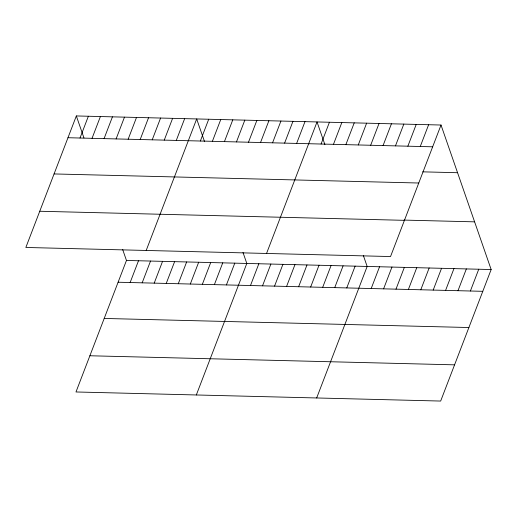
<?xml version="1.0" encoding="UTF-8"?>
<svg xmlns="http://www.w3.org/2000/svg" width="517" height="517" viewBox="0 0 517 517"><rect width="100%" height="100%" fill="white"/><g stroke="black" fill="none" stroke-linecap="round" stroke-linejoin="round"><path stroke-width="0.78" d="M76.335 115.944L25.85 247.462L390.535 256.548L441.02 125.03L76.335 115.944L83.967 137.955M80.012 138.026L88.368 116.247M92.045 138.323L100.408 116.545M104.079 138.621L112.441 116.842M116.112 138.924L124.474 117.146M128.151 139.222L136.507 117.443M140.185 139.525L148.541 117.747M152.218 139.823L160.58 118.044M164.251 140.12L172.613 118.341M122.645 249.446L126.465 260.452L75.98 391.97L440.665 401.056L491.15 269.538L441.02 125.03M176.291 140.424L184.647 118.645M130.135 282.534L138.498 260.755M146.195 250.461L196.68 118.942L204.57 141.684M142.175 282.831L150.531 261.053M200.357 141.018L208.719 119.24M154.208 283.129L162.564 261.35M212.39 141.322L220.753 119.543M166.241 283.432L174.604 261.654M224.423 141.619L232.786 119.841M178.275 283.73L186.637 261.951M236.463 141.923L244.819 120.144M190.308 284.033L198.67 262.255M248.496 142.22L256.859 120.442M202.347 284.331L210.703 262.552M260.529 142.518L268.892 120.739M214.381 284.628L222.743 262.849M272.562 142.821L280.925 121.043M226.414 284.932L234.776 263.153M284.602 143.119L292.958 121.34M196.324 394.969L246.809 263.45L242.99 252.445M296.635 143.416L304.991 121.637M250.487 285.526L258.843 263.748M266.546 253.459L317.031 121.941L324.915 144.682M262.52 285.83L270.876 264.051M321.07 144.03L329.426 122.251M274.553 286.127L282.915 264.349M333.465 144.333L341.827 122.555M286.586 286.431L294.948 264.652M345.867 144.644L354.229 122.865M298.626 286.728L306.982 264.95M358.268 144.954L366.624 123.175M310.659 287.025L319.015 265.247M370.663 145.264L379.026 123.485M322.692 287.329L331.054 265.551M383.065 145.574L391.427 123.796M334.725 287.626L343.088 265.848M395.466 145.878L403.822 124.099M346.765 287.924L355.121 266.145M407.861 146.188L416.224 124.41M316.669 397.967L367.154 266.449L363.341 255.443M420.263 146.498L428.625 124.72M371.193 288.538L379.556 266.759M383.595 288.841L391.957 267.063M395.996 289.152L404.352 267.373M408.391 289.462L416.754 267.683M420.793 289.772L429.155 267.993M433.194 290.076L441.55 268.297M445.589 290.386L453.952 268.607M457.991 290.696L466.353 268.918M470.392 291.006L478.748 269.228M67.973 137.722L432.664 146.809M422.693 171.844L457.564 172.717M54.072 173.938L418.764 183.018M404.087 220.093L474.606 221.845M39.751 211.253L404.436 220.332M126.465 260.452L491.15 269.538M118.102 282.23L482.788 291.317M104.201 318.446L468.887 327.526M89.88 355.761L454.566 364.84"/></g></svg>
